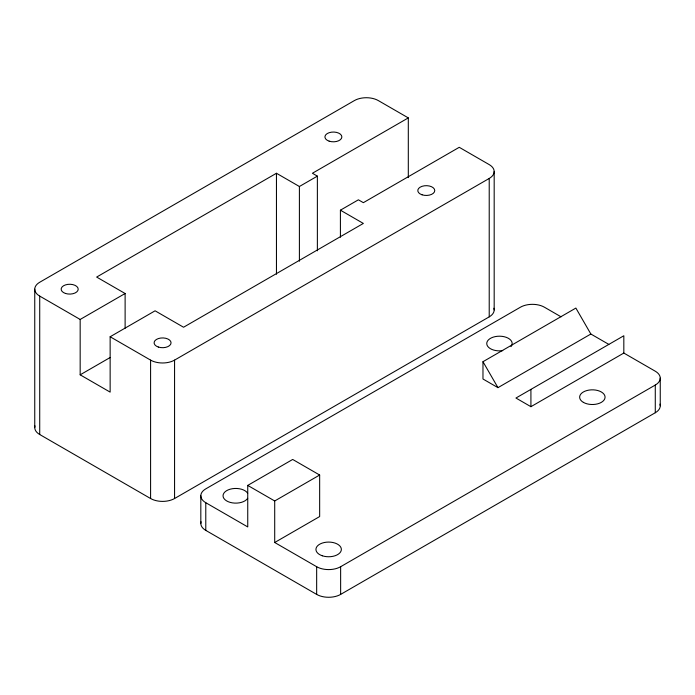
<?xml version="1.0" encoding="UTF-8"?>
<svg xmlns="http://www.w3.org/2000/svg" width="695" height="695" viewBox="0 0 695 695"><rect width="100%" height="100%" fill="white"/><g stroke="black" fill="none" stroke-linecap="round" stroke-linejoin="round"><path stroke-width="1.04" d="M317.372 250.817L317.372 176.13L299.397 186.503L276.454 173.263L96.648 277.07L125.117 293.507L125.117 328.24M408.304 177.607L408.304 117.898L312.411 173.263L317.372 176.13M408.304 117.898L378.341 100.593A16.949 9.791 0 0 0 354.363 100.593L39.719 282.257A16.949 9.791 0 0 0 39.719 296.096L80.168 319.457L125.117 293.507M80.168 319.457L80.168 374.822L110.14 392.119L110.14 336.754L155.089 310.804L183.558 327.241L363.355 223.434L340.411 210.185L340.411 237.247M340.411 210.185L358.394 199.804L363.355 202.671L459.247 147.305L489.219 164.611A16.949 9.791 0 0 1 489.219 178.45L489.219 316.859L174.567 498.524A16.949 9.791 0 0 1 150.589 498.524L39.719 434.514A16.949 9.791 0 0 1 35.011 425.887M80.168 374.822L110.14 357.517M110.14 336.754L150.589 360.114A16.949 9.791 0 0 0 174.567 360.114L489.219 178.45M561.065 316.824L544.411 307.207A16.949 9.791 0 0 0 520.433 307.207L205.781 488.863A16.949 9.791 0 0 0 205.781 502.711L247.741 526.932L247.741 485.405L292.691 459.456L319.657 475.024L319.657 516.55L274.707 542.5L274.707 500.973L319.657 475.024M590.854 334.026L497.959 387.654L482.973 379.001L482.973 361.704L575.877 308.067L590.854 334.026L608.837 344.399M623.823 353.051L623.823 335.755L515.942 398.035L530.919 406.688L623.823 353.051L655.281 371.217A16.949 9.791 0 0 1 655.281 385.056L655.281 412.743L340.637 594.407A16.949 9.791 0 0 1 316.659 594.407L205.781 530.389A16.949 9.791 0 0 1 201.081 521.771M274.707 542.5L316.659 566.72A16.949 9.791 0 0 0 340.637 566.72L655.281 385.056M247.741 485.405L274.707 500.973M482.973 361.704L497.959 387.654M660.25 378.141L660.25 405.819M530.919 389.382L530.919 406.688M494.18 171.535L494.18 309.944M340.637 566.72L340.637 594.407M316.659 566.72L316.659 594.407M299.397 186.503L299.397 261.198M276.454 173.263L276.454 274.221M205.781 502.711L205.781 530.389M200.82 495.787L200.82 523.465M174.567 360.114L174.567 498.524M150.589 360.114L150.589 498.524M39.719 296.096L39.719 434.514M34.75 289.181L34.75 427.59M659.989 404.116A16.949 9.791 0 0 1 655.281 412.743M502.746 350.628A12.71 7.341 0 0 1 486.752 343.747A12.71 7.341 0 0 1 502.033 336.345A12.71 7.341 0 0 1 510.981 346.64M493.919 308.241A16.949 9.791 0 0 1 489.219 316.859M247.698 498.298A12.71 7.341 0 0 1 228.16 501.677A12.71 7.341 0 0 1 228.16 489.897A12.71 7.341 0 0 1 247.698 493.276M583.366 402.362A12.71 7.341 0 0 0 604.633 399.069A12.71 7.341 0 0 0 589.065 390.077A12.71 7.341 0 0 0 583.366 402.362M422.047 194.8A8.479 4.891 0 0 0 434.757 190.56A8.479 4.891 0 0 0 422.047 186.321A8.479 4.891 0 0 0 422.047 194.8M158.338 347.048A8.479 4.891 0 0 0 171.057 342.809A8.479 4.891 0 0 0 158.338 338.578A8.479 4.891 0 0 0 158.338 347.048M329.152 141.163A8.479 4.891 0 0 0 341.862 136.932A8.479 4.891 0 0 0 329.152 132.693A8.479 4.891 0 0 0 329.152 141.163M65.426 293.438A8.522 4.917 0 0 0 78.205 289.181A8.522 4.917 0 0 0 65.426 284.915A8.522 4.917 0 0 0 65.426 293.438M322.289 555.774A12.71 7.341 0 0 0 341.358 549.424A12.71 7.341 0 0 0 322.289 543.064A12.71 7.341 0 0 0 322.289 555.774"/></g></svg>
